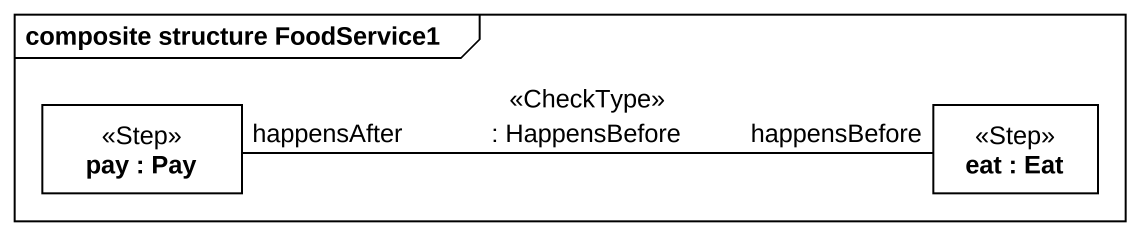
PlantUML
@startuml
mainframe composite structure FoodService1
rectangle "pay : Pay" as pay <<Step>>
rectangle "eat : Eat" as eat <<Step>>
pay "happensAfter" -right- "happensBefore" eat : <<CheckType>>\n: HappensBefore
@enduml
